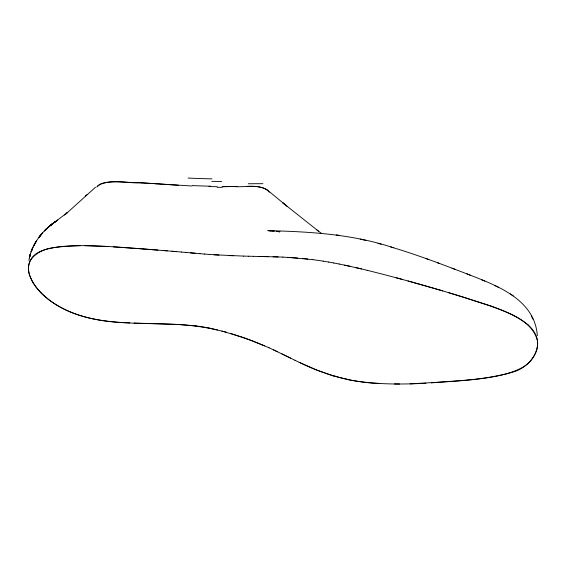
<?xml version="1.0" encoding="UTF-8"?>
<svg xmlns="http://www.w3.org/2000/svg" width="566" height="566" viewBox="0 0 566 566"><rect width="100%" height="100%" fill="white"/><g stroke="black" fill="none" stroke-linecap="round" stroke-linejoin="round"><path stroke-width="0.85" d="M537.481 345.614L537.551 344.468A65.38 37.646 -2.9 0 0 537.36 340.442C532.196 320.54 508.452 312.963 491.43 306.206C450.501 292.622 409.02 280.729 367.185 270.3M28.894 260.395C31.689 243.437 43.469 229.081 57.753 220.11L54.279 222.48L67.496 212.505L95.555 187.19M96.786 187.035L99.326 184.615M32.276 248.92L31.611 250.455L33.061 247.094M97.239 186.313C108.997 177.83 126.14 183.582 139.774 182.768M39.648 236.454L42.556 232.895M40.455 235.442L41.276 234.444M87.037 194.619L85.586 196.006L86.195 195.419M66.491 213.34L67.467 212.498L64.503 215.03M52.114 224.101L50.622 225.218L53.091 223.386L47.813 227.589L54.626 222.226L51.598 224.447M51.223 224.808L53.607 222.947L52.228 224.016M53.246 223.237L55.652 221.511L54.279 222.48M101.774 183.469C113.617 180.54 126.069 182.599 138.132 182.684M431.32 382.899C456.826 380.437 482.883 380.359 507.723 373.503C516.843 370.419 526.875 366.832 532.457 358.448A65.359 37.611 -2.9 0 0 534.757 354.656L535.302 353.545A65.062 37.448 -2.9 0 0 537.495 345.614M425.943 383.239C399.631 384.59 372.973 384.604 347.036 379.453M410.138 383.889C444.805 381.569 480.378 381.456 513.963 371.777C530.052 366.952 544.98 347.305 533.681 331.322M230.504 186.568L225.473 186.646M80.117 245.672C63.208 246.833 25.895 245.078 28.668 271.128A58.093 32.304 22.7 0 0 37.71 289.049L41.212 293.025M233.892 186.518L222.169 186.674L225.509 186.646M232.18 186.539L237.239 186.476M233.864 186.518C245.227 187.813 260.233 182.804 269.225 191.959M247.009 186.363C253.971 186.214 261.407 186.334 267.569 189.985M217.181 186.695L208.939 186.575M394.431 383.967L399.624 384.01M84.504 245.658L108.269 246.472L143.297 248.948M258.337 256.448L263.254 256.547M253.398 256.341L278.09 256.929M263.381 256.554L268.298 256.66M248.439 256.228L253.483 256.341M147.542 323.462L178.821 324.523L196.034 326.058M243.479 256.101L248.502 256.228M147.521 323.462L134.071 323.073M273.045 256.766L282.986 257.12M243.514 256.094L214.04 254.764M228.622 255.57L233.567 255.775M129.763 322.889C104.547 322.146 78.511 318.29 56.586 305.039A52.652 28.647 23.4 0 1 48.619 299.548M192.008 186.002L151.44 183.448M282.83 257.098L297.766 258.039M108.332 246.507C88.636 245.651 68.585 244.385 49.157 248.509C40.073 250.554 29.482 256.603 28.484 266.791A57.279 31.774 22.9 0 0 29.616 275.401L32.715 282.229L35.764 286.792M138.062 182.634L141.422 182.86M273.442 230.935L267.902 230.624C310.295 231.692 353.127 234.26 393.667 247.809M139.696 182.726L156.485 183.794M141.337 182.818L151.44 183.462M287.74 257.339L312.849 259.653M113.292 246.797L138.345 248.566M178.34 185.266L156.513 183.787M218.95 255.075L209.279 254.424M379.27 383.423C349.746 382.496 321.064 373.624 294.9 360.217M270.774 230.779L268.121 230.581L274.51 231.176M138.472 248.573L153.046 249.705M143.431 248.962L176.726 251.629M153.145 249.726L157.921 250.101M204.552 254.056L209.413 254.431M162.612 250.469L167.338 250.851M199.855 253.667L204.701 254.063M171.993 251.24L181.389 252.033M200.01 253.674L190.53 252.853M181.261 252.033L186.044 252.443M185.896 252.436L195.348 253.271M302.661 258.464L307.72 259.009M276.024 231.331L279.802 231.763M195.985 326.03C145.349 319.748 86.839 332.03 44.523 296.237M279.76 231.735L278.21 231.544L279.866 231.756M336.246 234.904L339.296 235.315M312.828 259.638L323.2 261.138M323.158 261.152L328.478 262.023M328.407 262.023L333.82 262.978M333.728 262.985L339.225 264.025M339.126 264.018L350.248 266.338M344.609 265.143L361.511 268.928M365.82 240.387L360.181 239.121M217.577 329.936L208.925 328.082L226.223 332.15M355.781 267.598L367.214 270.307M377.954 243.408L381.13 244.229M221.858 331.039L243.422 337.506L264.796 345.89M396.235 277.779L402.079 279.356M408.001 280.984L442.775 290.91M448.307 292.594L465.04 297.709M230.468 333.395L251.842 340.583L269.083 347.793M390.561 246.875C419.088 255.344 446.857 266.105 474.577 276.866C501.794 287.5 534.969 301.798 537.339 335.645M333.919 376.114L316.528 369.938L299.216 362.282M465.096 297.723C486.626 305.307 510.249 310.246 528.283 325.033M428.759 259.539L425.646 258.414M455.283 269.402L452.085 268.192M437.56 262.765L438.997 263.303M470.219 275.147L466.936 273.859M484.829 281.125L481.609 279.76M268.949 347.736L277.573 351.783M273.371 349.774L290.577 358.144M498.342 287.266L495.017 285.66M294.921 360.259L281.967 353.899M513.235 295.862L510.263 293.881M316.847 229.923L321.431 233.341M318.722 231.36L282.88 202.918L287.344 206.484M48.591 299.563L41.58 293.421M286.431 205.748L269.819 192.051M267.881 190.24L269.26 192.015M532.939 319.125L531.41 316.04M99.312 184.608A28.024 17.284 25 0 1 101.767 183.455M210.708 186.179A139.569 29.085 0.3 0 1 192.405 185.584M221.617 181.431A128.482 29.8 0.2 0 1 211.769 181.361M248.283 183.752A133.159 7.117 -1.2 0 1 262.914 183.695M528.262 325.04A60.534 34.37 0.5 0 1 533.667 331.329M347.092 379.22A125.786 100.946 9.4 0 1 334.004 375.895M195.956 325.938A150.266 91.664 27.7 0 1 208.904 327.983M41.608 293.414A58.454 32.319 23 0 1 35.792 286.785M222.19 187.311A128.454 47.65 0.1 0 1 217.16 187.318M211.939 178.863A159.555 25.887 0.7 0 1 188.117 178.064M44.58 296.216A26.885 14.546 23.6 0 1 41.276 293.018M196.069 326.193A151.136 91.402 27.5 0 1 208.953 328.259M29.807 256.073L29.34 257.912L30.147 254.757L29.807 256.073M30.529 253.462L29.658 256.617L30.529 253.462M31.767 250.137L31.038 251.948L32.368 248.637L31.767 250.137M35.58 242.446L33.811 245.58L35.58 242.446M35.41 242.757L34.583 244.158L36.429 241.052L35.41 242.757M40.066 235.944L38.821 237.55L40.908 234.869L40.066 235.944M46.624 228.728L44.311 230.978L49.292 226.336L45.174 230.093L46.624 228.728"/></g></svg>
